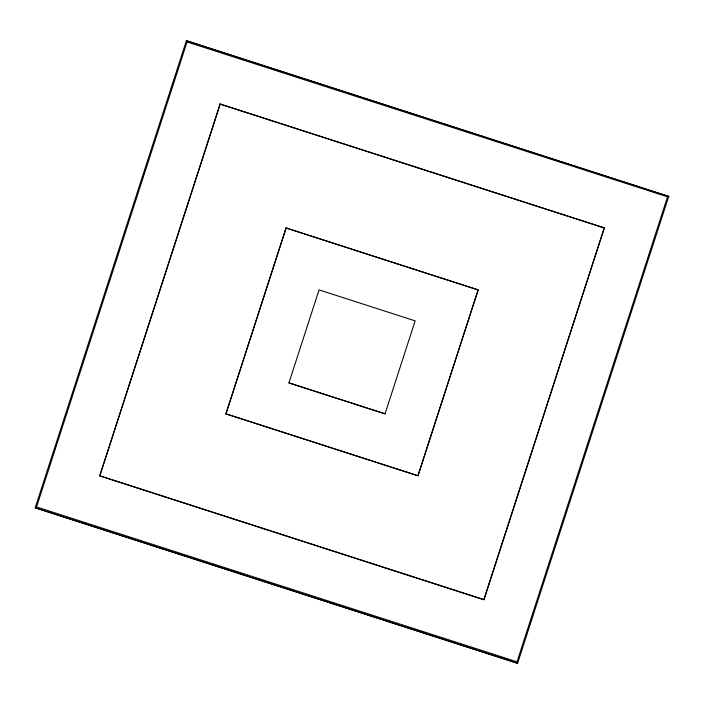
<?xml version="1.0" encoding="UTF-8"?>
<svg xmlns="http://www.w3.org/2000/svg" width="704" height="704" viewBox="0 0 704 704"><rect width="100%" height="100%" fill="white"/><g stroke="black" fill="none" stroke-linecap="round" stroke-linejoin="round"><path stroke-width="1.06" d="M35.2 507.813L517.607 663.3L35.2 507.813L186.393 40.7L668.73 196.434L186.393 40.7M288.939 382.897L319.044 289.89L415.14 320.866L385.035 413.864L288.939 382.897L385 413.802M517.607 663.3L668.8 196.187M187.053 41.941L36.538 506.95L517.018 661.813L667.542 196.812L187.053 41.941M220.053 103.928L99.634 475.93L484.026 599.826L604.437 227.823L220.053 103.928M286.044 227.902L225.834 413.908L418.026 475.851L478.236 289.854L286.044 227.902M286.141 228.087L226.028 413.811L417.93 475.666L478.051 289.942L286.141 228.087M220.255 104.21L99.906 475.737L483.806 599.509L604.155 227.99L220.255 104.21"/></g></svg>
